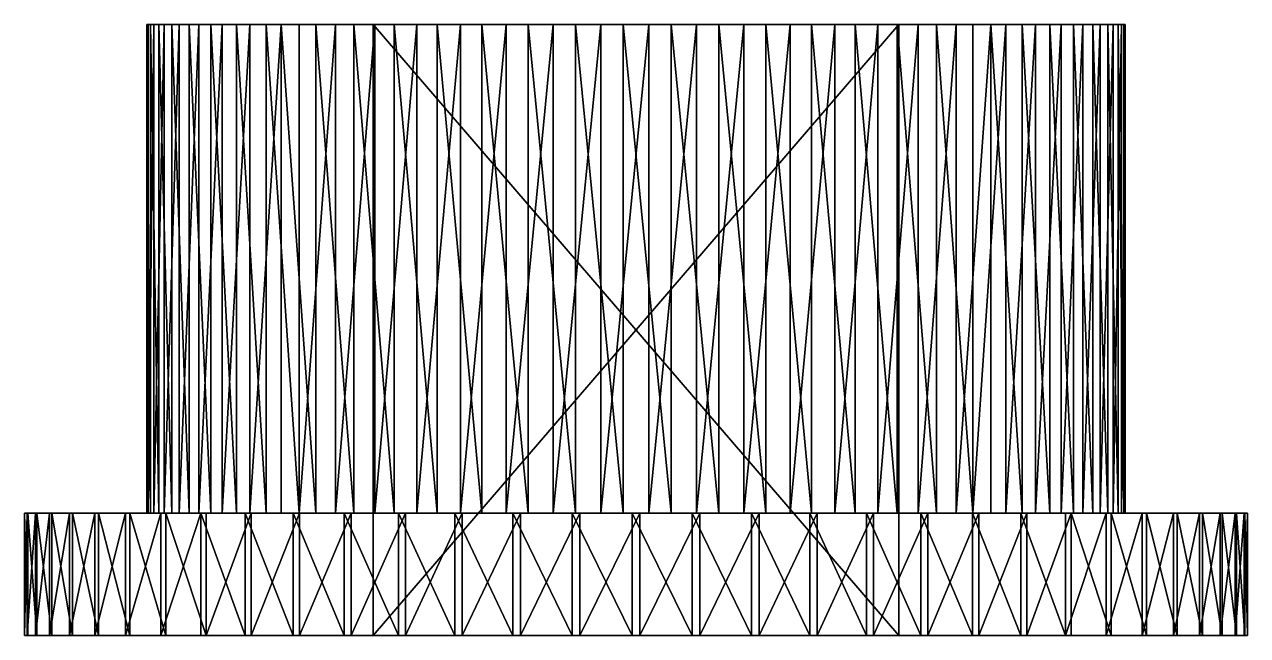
# Model space of a CAD drawing. Header units: inches. Extents: x 62 to 1153, y 3 to 780.
# Drawn here: x 246.05 to 256.05, y 127.57 to 132.57 of the extents above; entities that cross this region are included whole.
import ezdxf

# ---------------------------------------------------------------- set-up
doc = ezdxf.new("R2010")
doc.units = ezdxf.units.IN
doc.header["$MEASUREMENT"] = 0
doc.layers.add('ConstLine', color=6, linetype='Continuous')

msp = doc.modelspace()

# ---------------------------------------------------------------- linework, layer by layer
at = {"layer": 'ConstLine'}
for points in [[(247.064, 132.5696, -0.2882), (247.0549, 128.5696, 0.1042), (247.0549, 132.5696, 0.1042)], [(247.0549, 128.5696, 0.1042), (247.064, 132.5696, -0.2882), (247.064, 128.5696, -0.2882)], [(247.0549, 132.5696, 0.1042), (247.0844, 128.5696, 0.4956), (247.0844, 132.5696, 0.4956)], [(247.0844, 128.5696, 0.4956), (247.0549, 132.5696, 0.1042), (247.0549, 128.5696, 0.1042)], [(247.0844, 132.5696, 0.4956), (247.064, 132.5696, -0.2882), (247.0549, 132.5696, 0.1042)], [(247.1115, 132.5696, -0.6779), (247.064, 128.5696, -0.2882), (247.064, 132.5696, -0.2882)], [(247.064, 128.5696, -0.2882), (247.1115, 132.5696, -0.6779), (247.1115, 128.5696, -0.6779)], [(247.064, 132.5696, -0.2882), (247.0844, 132.5696, 0.4956), (247.1115, 132.5696, -0.6779)], [(247.0844, 132.5696, 0.4956), (247.1521, 128.5696, 0.8823), (247.1521, 132.5696, 0.8823)], [(247.1521, 128.5696, 0.8823), (247.0844, 132.5696, 0.4956), (247.0844, 128.5696, 0.4956)], [(247.1115, 132.5696, -0.6779), (247.0844, 132.5696, 0.4956), (247.1521, 132.5696, 0.8823)], [(247.1115, 132.5696, -0.6779), (247.1521, 132.5696, 0.8823), (247.1969, 132.5696, -1.061)], [(247.1969, 132.5696, -1.061), (247.1115, 128.5696, -0.6779), (247.1115, 132.5696, -0.6779)], [(247.1115, 128.5696, -0.6779), (247.1969, 132.5696, -1.061), (247.1969, 128.5696, -1.061)], [(247.1521, 132.5696, 0.8823), (247.2574, 128.5696, 1.2605), (247.2574, 132.5696, 1.2605)], [(247.2574, 128.5696, 1.2605), (247.1521, 132.5696, 0.8823), (247.1521, 128.5696, 0.8823)], [(247.1969, 132.5696, -1.061), (247.1521, 132.5696, 0.8823), (247.2574, 132.5696, 1.2605)], [(247.3194, 132.5696, -1.4339), (247.1969, 128.5696, -1.061), (247.1969, 132.5696, -1.061)], [(247.1969, 128.5696, -1.061), (247.3194, 132.5696, -1.4339), (247.3194, 128.5696, -1.4339)], [(247.1969, 132.5696, -1.061), (247.2574, 132.5696, 1.2605), (247.3194, 132.5696, -1.4339)], [(247.2574, 132.5696, 1.2605), (247.3992, 128.5696, 1.6265), (247.3992, 132.5696, 1.6265)], [(247.3992, 128.5696, 1.6265), (247.2574, 132.5696, 1.2605), (247.2574, 128.5696, 1.2605)], [(247.3194, 132.5696, -1.4339), (247.2574, 132.5696, 1.2605), (247.3992, 132.5696, 1.6265)], [(247.3194, 132.5696, -1.4339), (247.3992, 132.5696, 1.6265), (247.478, 132.5696, -1.793)], [(247.478, 132.5696, -1.793), (247.3194, 128.5696, -1.4339), (247.3194, 132.5696, -1.4339)], [(247.3194, 128.5696, -1.4339), (247.478, 132.5696, -1.793), (247.478, 128.5696, -1.793)], [(247.478, 132.5696, -1.793), (247.3992, 132.5696, 1.6265), (247.5762, 132.5696, 1.9768)], [(247.3992, 132.5696, 1.6265), (247.5762, 128.5696, 1.9768), (247.5762, 132.5696, 1.9768)], [(247.5762, 128.5696, 1.9768), (247.3992, 132.5696, 1.6265), (247.3992, 128.5696, 1.6265)], [(247.6709, 132.5696, -2.1349), (247.478, 128.5696, -1.793), (247.478, 132.5696, -1.793)], [(247.478, 128.5696, -1.793), (247.6709, 132.5696, -2.1349), (247.6709, 128.5696, -2.1349)], [(247.478, 132.5696, -1.793), (247.5762, 132.5696, 1.9768), (247.6709, 132.5696, -2.1349)], [(247.6709, 132.5696, -2.1349), (247.5762, 132.5696, 1.9768), (247.7867, 132.5696, 2.3082)], [(247.5762, 132.5696, 1.9768), (247.7867, 128.5696, 2.3082), (247.7867, 132.5696, 2.3082)], [(247.7867, 128.5696, 2.3082), (247.5762, 132.5696, 1.9768), (247.5762, 128.5696, 1.9768)], [(247.8965, 132.5696, -2.4562), (247.6709, 128.5696, -2.1349), (247.6709, 132.5696, -2.1349)], [(247.6709, 128.5696, -2.1349), (247.8965, 132.5696, -2.4562), (247.8965, 128.5696, -2.4562)], [(247.6709, 132.5696, -2.1349), (247.7867, 132.5696, 2.3082), (247.8965, 132.5696, -2.4562)], [(247.7867, 132.5696, 2.3082), (248.0287, 128.5696, 2.6173), (248.0287, 132.5696, 2.6173)], [(248.0287, 128.5696, 2.6173), (247.7867, 132.5696, 2.3082), (247.7867, 128.5696, 2.3082)], [(247.8965, 132.5696, -2.4562), (247.7867, 132.5696, 2.3082), (248.0287, 132.5696, 2.6173)], [(248.1524, 132.5696, -2.7538), (247.8965, 128.5696, -2.4562), (247.8965, 132.5696, -2.4562)], [(247.8965, 128.5696, -2.4562), (248.1524, 132.5696, -2.7538), (248.1524, 128.5696, -2.7538)], [(247.8965, 132.5696, -2.4562), (248.0287, 132.5696, 2.6173), (248.1524, 132.5696, -2.7538)], [(248.0287, 132.5696, 2.6173), (248.2998, 128.5696, 2.9012), (248.2998, 132.5696, 2.9012)], [(248.2998, 128.5696, 2.9012), (248.0287, 132.5696, 2.6173), (248.0287, 128.5696, 2.6173)], [(248.1524, 132.5696, -2.7538), (248.0287, 132.5696, 2.6173), (248.2998, 132.5696, 2.9012)], [(248.1524, 132.5696, -2.7538), (248.4363, 128.5696, -3.0249), (248.1524, 128.5696, -2.7538)], [(248.4363, 128.5696, -3.0249), (248.1524, 132.5696, -2.7538), (248.4363, 132.5696, -3.0249)], [(248.1524, 132.5696, -2.7538), (248.2998, 132.5696, 2.9012), (248.4363, 132.5696, -3.0249)], [(248.4363, 132.5696, -3.0249), (248.2998, 132.5696, 2.9012), (248.5974, 132.5696, 3.1571)], [(248.5974, 132.5696, 3.1571), (248.2998, 128.5696, 2.9012), (248.5974, 128.5696, 3.1571)], [(248.2998, 128.5696, 2.9012), (248.5974, 132.5696, 3.1571), (248.2998, 132.5696, 2.9012)], [(248.4363, 132.5696, -3.0249), (248.7454, 128.5696, -3.2669), (248.4363, 128.5696, -3.0249)], [(248.7454, 128.5696, -3.2669), (248.4363, 132.5696, -3.0249), (248.7454, 132.5696, -3.2669)], [(248.4363, 132.5696, -3.0249), (248.5974, 132.5696, 3.1571), (248.7454, 132.5696, -3.2669)], [(248.7454, 132.5696, -3.2669), (248.5974, 132.5696, 3.1571), (248.9187, 132.5696, 3.3826)], [(248.9187, 132.5696, 3.3826), (248.5974, 128.5696, 3.1571), (248.9187, 128.5696, 3.3826)], [(248.5974, 128.5696, 3.1571), (248.9187, 132.5696, 3.3826), (248.5974, 132.5696, 3.1571)], [(248.7454, 132.5696, -3.2669), (249.0767, 128.5696, -3.4774), (248.7454, 128.5696, -3.2669)], [(249.0767, 128.5696, -3.4774), (248.7454, 132.5696, -3.2669), (249.0767, 132.5696, -3.4774)], [(248.7454, 132.5696, -3.2669), (248.9187, 132.5696, 3.3826), (248.9036, 132.5696, 2.15)], [(248.7454, 132.5696, -3.2669), (248.9036, 132.5696, -2.15), (249.0767, 132.5696, -3.4774)], [(248.9036, 132.5696, -2.15), (248.7454, 132.5696, -3.2669), (248.9036, 132.5696, 2.15)], [(253.2036, 132.5696, -2.15), (248.9036, 127.5696, -2.15), (253.2036, 127.5696, -2.15)], [(248.9036, 127.5696, -2.15), (253.2036, 132.5696, -2.15), (248.9036, 132.5696, -2.15)], [(248.9036, 132.5696, 2.15), (253.2036, 127.5696, 2.15), (248.9036, 127.5696, 2.15)], [(253.2036, 127.5696, 2.15), (248.9036, 132.5696, 2.15), (253.2036, 132.5696, 2.15)], [(248.9036, 127.5696, -2.15), (248.9036, 132.5696, 2.15), (248.9036, 127.5696, 2.15)], [(248.9036, 132.5696, 2.15), (248.9036, 127.5696, -2.15), (248.9036, 132.5696, -2.15)], [(248.9036, 132.5696, 2.15), (248.9187, 132.5696, 3.3826), (253.2036, 132.5696, 2.15)], [(249.0767, 132.5696, -3.4774), (248.9036, 132.5696, -2.15), (253.2036, 132.5696, -2.15)], [(249.2605, 132.5696, 3.5756), (248.9187, 128.5696, 3.3826), (249.2605, 128.5696, 3.5756)], [(248.9187, 128.5696, 3.3826), (249.2605, 132.5696, 3.5756), (248.9187, 132.5696, 3.3826)], [(253.2036, 132.5696, 2.15), (248.9187, 132.5696, 3.3826), (249.2605, 132.5696, 3.5756)], [(249.0767, 132.5696, -3.4774), (249.4271, 128.5696, -3.6544), (249.0767, 128.5696, -3.4774)], [(249.4271, 128.5696, -3.6544), (249.0767, 132.5696, -3.4774), (249.4271, 132.5696, -3.6544)], [(249.0767, 132.5696, -3.4774), (253.2036, 132.5696, -2.15), (249.4271, 132.5696, -3.6544)], [(249.6196, 132.5696, 3.7341), (249.2605, 128.5696, 3.5756), (249.6196, 128.5696, 3.7341)], [(249.2605, 128.5696, 3.5756), (249.6196, 132.5696, 3.7341), (249.2605, 132.5696, 3.5756)], [(253.2036, 132.5696, 2.15), (249.2605, 132.5696, 3.5756), (249.6196, 132.5696, 3.7341)], [(249.4271, 132.5696, -3.6544), (253.2036, 132.5696, -2.15), (249.7931, 132.5696, -3.7962)], [(249.4271, 132.5696, -3.6544), (249.7931, 128.5696, -3.7962), (249.4271, 128.5696, -3.6544)], [(249.7931, 128.5696, -3.7962), (249.4271, 132.5696, -3.6544), (249.7931, 132.5696, -3.7962)], [(253.2036, 132.5696, 2.15), (249.6196, 132.5696, 3.7341), (249.9926, 132.5696, 3.8567)], [(249.9926, 132.5696, 3.8567), (249.6196, 128.5696, 3.7341), (249.9926, 128.5696, 3.8567)], [(249.6196, 128.5696, 3.7341), (249.9926, 132.5696, 3.8567), (249.6196, 132.5696, 3.7341)], [(249.7931, 132.5696, -3.7962), (250.1713, 128.5696, -3.9015), (249.7931, 128.5696, -3.7962)], [(250.1713, 128.5696, -3.9015), (249.7931, 132.5696, -3.7962), (250.1713, 132.5696, -3.9015)], [(249.7931, 132.5696, -3.7962), (253.2036, 132.5696, -2.15), (250.1713, 132.5696, -3.9015)], [(250.3757, 132.5696, 3.9421), (249.9926, 128.5696, 3.8567), (250.3757, 128.5696, 3.9421)], [(249.9926, 128.5696, 3.8567), (250.3757, 132.5696, 3.9421), (249.9926, 132.5696, 3.8567)], [(253.2036, 132.5696, 2.15), (249.9926, 132.5696, 3.8567), (250.3757, 132.5696, 3.9421)], [(250.1713, 132.5696, -3.9015), (250.558, 128.5696, -3.9692), (250.1713, 128.5696, -3.9015)], [(250.558, 128.5696, -3.9692), (250.1713, 132.5696, -3.9015), (250.558, 132.5696, -3.9692)], [(250.1713, 132.5696, -3.9015), (253.2036, 132.5696, -2.15), (250.558, 132.5696, -3.9692)], [(253.2036, 132.5696, 2.15), (250.3757, 132.5696, 3.9421), (250.7654, 132.5696, 3.9896)], [(250.7654, 132.5696, 3.9896), (250.3757, 128.5696, 3.9421), (250.7654, 128.5696, 3.9896)], [(250.3757, 128.5696, 3.9421), (250.7654, 132.5696, 3.9896), (250.3757, 132.5696, 3.9421)], [(250.558, 132.5696, -3.9692), (253.2036, 132.5696, -2.15), (250.9494, 132.5696, -3.9986)], [(250.558, 132.5696, -3.9692), (250.9494, 128.5696, -3.9986), (250.558, 128.5696, -3.9692)], [(250.9494, 128.5696, -3.9986), (250.558, 132.5696, -3.9692), (250.9494, 132.5696, -3.9986)], [(253.2036, 132.5696, 2.15), (250.7654, 132.5696, 3.9896), (251.1578, 132.5696, 3.9986)], [(251.1578, 132.5696, 3.9986), (250.7654, 128.5696, 3.9896), (251.1578, 128.5696, 3.9986)], [(250.7654, 128.5696, 3.9896), (251.1578, 132.5696, 3.9986), (250.7654, 132.5696, 3.9896)], [(250.9494, 132.5696, -3.9986), (251.3418, 128.5696, -3.9896), (250.9494, 128.5696, -3.9986)], [(251.3418, 128.5696, -3.9896), (250.9494, 132.5696, -3.9986), (251.3418, 132.5696, -3.9896)], [(250.9494, 132.5696, -3.9986), (253.2036, 132.5696, -2.15), (251.3418, 132.5696, -3.9896)], [(253.2036, 132.5696, 2.15), (251.1578, 132.5696, 3.9986), (251.5492, 132.5696, 3.9692)], [(251.5492, 132.5696, 3.9692), (251.1578, 128.5696, 3.9986), (251.5492, 128.5696, 3.9692)], [(251.1578, 128.5696, 3.9986), (251.5492, 132.5696, 3.9692), (251.1578, 132.5696, 3.9986)], [(251.3418, 132.5696, -3.9896), (251.7315, 128.5696, -3.9421), (251.3418, 128.5696, -3.9896)], [(251.7315, 128.5696, -3.9421), (251.3418, 132.5696, -3.9896), (251.7315, 132.5696, -3.9421)], [(251.3418, 132.5696, -3.9896), (253.2036, 132.5696, -2.15), (251.7315, 132.5696, -3.9421)], [(253.2036, 132.5696, 2.15), (251.5492, 132.5696, 3.9692), (251.9359, 132.5696, 3.9015)], [(251.9359, 132.5696, 3.9015), (251.5492, 128.5696, 3.9692), (251.9359, 128.5696, 3.9015)], [(251.5492, 128.5696, 3.9692), (251.9359, 132.5696, 3.9015), (251.5492, 132.5696, 3.9692)], [(251.7315, 132.5696, -3.9421), (253.2036, 132.5696, -2.15), (252.1146, 132.5696, -3.8567)], [(251.7315, 132.5696, -3.9421), (252.1146, 128.5696, -3.8567), (251.7315, 128.5696, -3.9421)], [(252.1146, 128.5696, -3.8567), (251.7315, 132.5696, -3.9421), (252.1146, 132.5696, -3.8567)], [(253.2036, 132.5696, 2.15), (251.9359, 132.5696, 3.9015), (252.3141, 132.5696, 3.7962)], [(252.3141, 132.5696, 3.7962), (251.9359, 128.5696, 3.9015), (252.3141, 128.5696, 3.7962)], [(251.9359, 128.5696, 3.9015), (252.3141, 132.5696, 3.7962), (251.9359, 132.5696, 3.9015)], [(252.1146, 132.5696, -3.8567), (252.4875, 128.5696, -3.7341), (252.1146, 128.5696, -3.8567)], [(252.4875, 128.5696, -3.7341), (252.1146, 132.5696, -3.8567), (252.4875, 132.5696, -3.7341)], [(252.1146, 132.5696, -3.8567), (253.2036, 132.5696, -2.15), (252.4875, 132.5696, -3.7341)], [(252.6801, 132.5696, 3.6544), (252.3141, 128.5696, 3.7962), (252.6801, 128.5696, 3.6544)], [(252.3141, 128.5696, 3.7962), (252.6801, 132.5696, 3.6544), (252.3141, 132.5696, 3.7962)], [(253.2036, 132.5696, 2.15), (252.3141, 132.5696, 3.7962), (252.6801, 132.5696, 3.6544)], [(252.4875, 132.5696, -3.7341), (252.8466, 128.5696, -3.5756), (252.4875, 128.5696, -3.7341)], [(252.8466, 128.5696, -3.5756), (252.4875, 132.5696, -3.7341), (252.8466, 132.5696, -3.5756)], [(252.4875, 132.5696, -3.7341), (253.2036, 132.5696, -2.15), (252.8466, 132.5696, -3.5756)], [(253.0304, 132.5696, 3.4774), (252.6801, 128.5696, 3.6544), (253.0304, 128.5696, 3.4774)], [(252.6801, 128.5696, 3.6544), (253.0304, 132.5696, 3.4774), (252.6801, 132.5696, 3.6544)], [(253.2036, 132.5696, 2.15), (252.6801, 132.5696, 3.6544), (253.0304, 132.5696, 3.4774)], [(252.8466, 132.5696, -3.5756), (253.1885, 128.5696, -3.3826), (252.8466, 128.5696, -3.5756)], [(253.1885, 128.5696, -3.3826), (252.8466, 132.5696, -3.5756), (253.1885, 132.5696, -3.3826)], [(252.8466, 132.5696, -3.5756), (253.2036, 132.5696, -2.15), (253.1885, 132.5696, -3.3826)], [(253.3618, 132.5696, 3.2669), (253.0304, 128.5696, 3.4774), (253.3618, 128.5696, 3.2669)], [(253.0304, 128.5696, 3.4774), (253.3618, 132.5696, 3.2669), (253.0304, 132.5696, 3.4774)], [(253.2036, 132.5696, 2.15), (253.0304, 132.5696, 3.4774), (253.3618, 132.5696, 3.2669)], [(253.1885, 132.5696, -3.3826), (253.5098, 128.5696, -3.1571), (253.1885, 128.5696, -3.3826)], [(253.5098, 128.5696, -3.1571), (253.1885, 132.5696, -3.3826), (253.5098, 132.5696, -3.1571)], [(253.1885, 132.5696, -3.3826), (253.2036, 132.5696, -2.15), (253.5098, 132.5696, -3.1571)], [(253.2036, 132.5696, 2.15), (253.3618, 132.5696, 3.2669), (253.2036, 132.5696, -2.15)], [(253.5098, 132.5696, -3.1571), (253.2036, 132.5696, -2.15), (253.3618, 132.5696, 3.2669)], [(253.2036, 132.5696, -2.15), (253.2036, 127.5696, 2.15), (253.2036, 132.5696, 2.15)], [(253.2036, 127.5696, 2.15), (253.2036, 132.5696, -2.15), (253.2036, 127.5696, -2.15)], [(253.6709, 132.5696, 3.0249), (253.3618, 128.5696, 3.2669), (253.6709, 128.5696, 3.0249)], [(253.3618, 128.5696, 3.2669), (253.6709, 132.5696, 3.0249), (253.3618, 132.5696, 3.2669)], [(253.5098, 132.5696, -3.1571), (253.3618, 132.5696, 3.2669), (253.6709, 132.5696, 3.0249)], [(253.5098, 132.5696, -3.1571), (253.8074, 128.5696, -2.9012), (253.5098, 128.5696, -3.1571)], [(253.8074, 128.5696, -2.9012), (253.5098, 132.5696, -3.1571), (253.8074, 132.5696, -2.9012)], [(253.5098, 132.5696, -3.1571), (253.6709, 132.5696, 3.0249), (253.8074, 132.5696, -2.9012)], [(253.9547, 132.5696, 2.7538), (253.6709, 128.5696, 3.0249), (253.9547, 128.5696, 2.7538)], [(253.6709, 128.5696, 3.0249), (253.9547, 132.5696, 2.7538), (253.6709, 132.5696, 3.0249)], [(253.8074, 132.5696, -2.9012), (253.6709, 132.5696, 3.0249), (253.9547, 132.5696, 2.7538)], [(253.8074, 132.5696, -2.9012), (253.9547, 132.5696, 2.7538), (254.0785, 132.5696, -2.6173)], [(253.8074, 128.5696, -2.9012), (254.0785, 132.5696, -2.6173), (254.0785, 128.5696, -2.6173)], [(254.0785, 132.5696, -2.6173), (253.8074, 128.5696, -2.9012), (253.8074, 132.5696, -2.9012)], [(254.2107, 128.5696, 2.4562), (253.9547, 132.5696, 2.7538), (253.9547, 128.5696, 2.7538)], [(253.9547, 132.5696, 2.7538), (254.2107, 128.5696, 2.4562), (254.2107, 132.5696, 2.4562)], [(254.0785, 132.5696, -2.6173), (253.9547, 132.5696, 2.7538), (254.2107, 132.5696, 2.4562)], [(254.0785, 128.5696, -2.6173), (254.3204, 132.5696, -2.3082), (254.3204, 128.5696, -2.3082)], [(254.3204, 132.5696, -2.3082), (254.0785, 128.5696, -2.6173), (254.0785, 132.5696, -2.6173)], [(254.0785, 132.5696, -2.6173), (254.2107, 132.5696, 2.4562), (254.3204, 132.5696, -2.3082)], [(254.4362, 128.5696, 2.1349), (254.2107, 132.5696, 2.4562), (254.2107, 128.5696, 2.4562)], [(254.2107, 132.5696, 2.4562), (254.4362, 128.5696, 2.1349), (254.4362, 132.5696, 2.1349)], [(254.3204, 132.5696, -2.3082), (254.2107, 132.5696, 2.4562), (254.4362, 132.5696, 2.1349)], [(254.3204, 128.5696, -2.3082), (254.531, 132.5696, -1.9768), (254.531, 128.5696, -1.9768)], [(254.531, 132.5696, -1.9768), (254.3204, 128.5696, -2.3082), (254.3204, 132.5696, -2.3082)], [(254.3204, 132.5696, -2.3082), (254.4362, 132.5696, 2.1349), (254.531, 132.5696, -1.9768)], [(254.6292, 128.5696, 1.793), (254.4362, 132.5696, 2.1349), (254.4362, 128.5696, 2.1349)], [(254.4362, 132.5696, 2.1349), (254.6292, 128.5696, 1.793), (254.6292, 132.5696, 1.793)], [(254.531, 132.5696, -1.9768), (254.4362, 132.5696, 2.1349), (254.6292, 132.5696, 1.793)], [(254.531, 128.5696, -1.9768), (254.708, 132.5696, -1.6265), (254.708, 128.5696, -1.6265)], [(254.708, 132.5696, -1.6265), (254.531, 128.5696, -1.9768), (254.531, 132.5696, -1.9768)], [(254.531, 132.5696, -1.9768), (254.6292, 132.5696, 1.793), (254.708, 132.5696, -1.6265)], [(254.7877, 128.5696, 1.4339), (254.6292, 132.5696, 1.793), (254.6292, 128.5696, 1.793)], [(254.6292, 132.5696, 1.793), (254.7877, 128.5696, 1.4339), (254.7877, 132.5696, 1.4339)], [(254.708, 132.5696, -1.6265), (254.6292, 132.5696, 1.793), (254.7877, 132.5696, 1.4339)], [(254.708, 128.5696, -1.6265), (254.8498, 132.5696, -1.2605), (254.8498, 128.5696, -1.2605)], [(254.8498, 132.5696, -1.2605), (254.708, 128.5696, -1.6265), (254.708, 132.5696, -1.6265)], [(254.708, 132.5696, -1.6265), (254.7877, 132.5696, 1.4339), (254.8498, 132.5696, -1.2605)], [(254.9103, 128.5696, 1.061), (254.7877, 132.5696, 1.4339), (254.7877, 128.5696, 1.4339)], [(254.7877, 132.5696, 1.4339), (254.9103, 128.5696, 1.061), (254.9103, 132.5696, 1.061)], [(254.8498, 132.5696, -1.2605), (254.7877, 132.5696, 1.4339), (254.9103, 132.5696, 1.061)], [(254.8498, 128.5696, -1.2605), (254.9551, 132.5696, -0.8823), (254.9551, 128.5696, -0.8823)], [(254.9551, 132.5696, -0.8823), (254.8498, 128.5696, -1.2605), (254.8498, 132.5696, -1.2605)], [(254.8498, 132.5696, -1.2605), (254.9103, 132.5696, 1.061), (254.9551, 132.5696, -0.8823)], [(254.9957, 128.5696, 0.6779), (254.9103, 132.5696, 1.061), (254.9103, 128.5696, 1.061)], [(254.9103, 132.5696, 1.061), (254.9957, 128.5696, 0.6779), (254.9957, 132.5696, 0.6779)], [(254.9551, 132.5696, -0.8823), (254.9103, 132.5696, 1.061), (254.9957, 132.5696, 0.6779)], [(254.9551, 128.5696, -0.8823), (255.0228, 132.5696, -0.4956), (255.0228, 128.5696, -0.4956)], [(255.0228, 132.5696, -0.4956), (254.9551, 128.5696, -0.8823), (254.9551, 132.5696, -0.8823)], [(254.9551, 132.5696, -0.8823), (254.9957, 132.5696, 0.6779), (255.0228, 132.5696, -0.4956)], [(255.0228, 132.5696, -0.4956), (254.9957, 132.5696, 0.6779), (255.0432, 132.5696, 0.2882)], [(255.0432, 128.5696, 0.2882), (254.9957, 132.5696, 0.6779), (254.9957, 128.5696, 0.6779)], [(254.9957, 132.5696, 0.6779), (255.0432, 128.5696, 0.2882), (255.0432, 132.5696, 0.2882)], [(255.0228, 128.5696, -0.4956), (255.0522, 132.5696, -0.1042), (255.0522, 128.5696, -0.1042)], [(255.0522, 132.5696, -0.1042), (255.0228, 128.5696, -0.4956), (255.0228, 132.5696, -0.4956)], [(255.0228, 132.5696, -0.4956), (255.0432, 132.5696, 0.2882), (255.0522, 132.5696, -0.1042)], [(255.0522, 128.5696, -0.1042), (255.0432, 132.5696, 0.2882), (255.0432, 128.5696, 0.2882)], [(255.0432, 132.5696, 0.2882), (255.0522, 128.5696, -0.1042), (255.0522, 132.5696, -0.1042)], [(246.0746, 128.5696, -0.4584), (246.0537, 127.5696, 0.0319), (246.0537, 128.5696, 0.0319)], [(246.0537, 127.5696, 0.0319), (246.0746, 128.5696, -0.4584), (246.0746, 127.5696, -0.4584)], [(246.0537, 128.5696, 0.0319), (246.0809, 127.5696, 0.5218), (246.0809, 128.5696, 0.5218)], [(246.0809, 127.5696, 0.5218), (246.0537, 128.5696, 0.0319), (246.0537, 127.5696, 0.0319)], [(246.0809, 128.5696, 0.5218), (246.0746, 128.5696, -0.4584), (246.0537, 128.5696, 0.0319)], [(246.1435, 128.5696, -0.9442), (246.0746, 127.5696, -0.4584), (246.0746, 128.5696, -0.4584)], [(246.0746, 127.5696, -0.4584), (246.1435, 128.5696, -0.9442), (246.1435, 127.5696, -0.9442)], [(246.0746, 128.5696, -0.4584), (246.0809, 128.5696, 0.5218), (246.1435, 128.5696, -0.9442)], [(246.0809, 128.5696, 0.5218), (246.156, 127.5696, 1.0067), (246.156, 128.5696, 1.0067)], [(246.156, 127.5696, 1.0067), (246.0809, 128.5696, 0.5218), (246.0809, 127.5696, 0.5218)], [(246.1435, 128.5696, -0.9442), (246.0809, 128.5696, 0.5218), (246.156, 128.5696, 1.0067)], [(246.2597, 128.5696, -1.4209), (246.1435, 127.5696, -0.9442), (246.1435, 128.5696, -0.9442)], [(246.1435, 127.5696, -0.9442), (246.2597, 128.5696, -1.4209), (246.2597, 127.5696, -1.4209)], [(246.1435, 128.5696, -0.9442), (246.156, 128.5696, 1.0067), (246.2597, 128.5696, -1.4209)], [(246.156, 128.5696, 1.0067), (246.2782, 127.5696, 1.4819), (246.2782, 128.5696, 1.4819)], [(246.2782, 127.5696, 1.4819), (246.156, 128.5696, 1.0067), (246.156, 127.5696, 1.0067)], [(246.2597, 128.5696, -1.4209), (246.156, 128.5696, 1.0067), (246.2782, 128.5696, 1.4819)], [(246.4221, 128.5696, -1.884), (246.2597, 127.5696, -1.4209), (246.2597, 128.5696, -1.4209)], [(246.2597, 127.5696, -1.4209), (246.4221, 128.5696, -1.884), (246.4221, 127.5696, -1.884)], [(246.2597, 128.5696, -1.4209), (246.2782, 128.5696, 1.4819), (246.4221, 128.5696, -1.884)], [(246.2782, 128.5696, 1.4819), (246.4465, 127.5696, 1.9428), (246.4465, 128.5696, 1.9428)], [(246.4465, 127.5696, 1.9428), (246.2782, 128.5696, 1.4819), (246.2782, 127.5696, 1.4819)], [(246.4221, 128.5696, -1.884), (246.2782, 128.5696, 1.4819), (246.4465, 128.5696, 1.9428)], [(246.6291, 128.5696, -2.3288), (246.4221, 127.5696, -1.884), (246.4221, 128.5696, -1.884)], [(246.4221, 127.5696, -1.884), (246.6291, 128.5696, -2.3288), (246.6291, 127.5696, -2.3288)], [(246.4221, 128.5696, -1.884), (246.4465, 128.5696, 1.9428), (246.6291, 128.5696, -2.3288)], [(246.4465, 128.5696, 1.9428), (246.6591, 127.5696, 2.385), (246.6591, 128.5696, 2.385)], [(246.6591, 127.5696, 2.385), (246.4465, 128.5696, 1.9428), (246.4465, 127.5696, 1.9428)], [(246.6291, 128.5696, -2.3288), (246.4465, 128.5696, 1.9428), (246.6591, 128.5696, 2.385)], [(246.8786, 128.5696, -2.7513), (246.6291, 127.5696, -2.3288), (246.6291, 128.5696, -2.3288)], [(246.6291, 127.5696, -2.3288), (246.8786, 128.5696, -2.7513), (246.8786, 127.5696, -2.7513)], [(246.6291, 128.5696, -2.3288), (246.6591, 128.5696, 2.385), (246.8786, 128.5696, -2.7513)], [(246.6591, 128.5696, 2.385), (246.914, 127.5696, 2.8043), (246.914, 128.5696, 2.8043)], [(246.914, 127.5696, 2.8043), (246.6591, 128.5696, 2.385), (246.6591, 127.5696, 2.385)], [(246.8786, 128.5696, -2.7513), (246.6591, 128.5696, 2.385), (246.914, 128.5696, 2.8043)], [(247.1684, 128.5696, -3.1473), (246.8786, 127.5696, -2.7513), (246.8786, 128.5696, -2.7513)], [(246.8786, 127.5696, -2.7513), (247.1684, 128.5696, -3.1473), (247.1684, 127.5696, -3.1473)], [(246.8786, 128.5696, -2.7513), (246.914, 128.5696, 2.8043), (247.1684, 128.5696, -3.1473)], [(246.914, 128.5696, 2.8043), (247.2088, 127.5696, 3.1965), (247.2088, 128.5696, 3.1965)], [(247.2088, 127.5696, 3.1965), (246.914, 128.5696, 2.8043), (246.914, 127.5696, 2.8043)], [(247.2088, 128.5696, 3.1965), (247.0549, 128.5696, 0.1042), (246.914, 128.5696, 2.8043)], [(247.1684, 128.5696, -3.1473), (246.914, 128.5696, 2.8043), (247.064, 128.5696, -0.2882)], [(247.064, 128.5696, -0.2882), (246.914, 128.5696, 2.8043), (247.0549, 128.5696, 0.1042)], [(247.0549, 128.5696, 0.1042), (247.2088, 128.5696, 3.1965), (247.0844, 128.5696, 0.4956)], [(247.1684, 128.5696, -3.1473), (247.064, 128.5696, -0.2882), (247.1115, 128.5696, -0.6779)], [(247.0844, 128.5696, 0.4956), (247.2088, 128.5696, 3.1965), (247.1521, 128.5696, 0.8823)], [(247.1684, 128.5696, -3.1473), (247.1115, 128.5696, -0.6779), (247.1969, 128.5696, -1.061)], [(247.1521, 128.5696, 0.8823), (247.2088, 128.5696, 3.1965), (247.2574, 128.5696, 1.2605)], [(247.4956, 128.5696, -3.5129), (247.1684, 127.5696, -3.1473), (247.1684, 128.5696, -3.1473)], [(247.1684, 127.5696, -3.1473), (247.4956, 128.5696, -3.5129), (247.4956, 127.5696, -3.5129)], [(247.1684, 128.5696, -3.1473), (247.1969, 128.5696, -1.061), (247.4956, 128.5696, -3.5129)], [(247.4956, 128.5696, -3.5129), (247.1969, 128.5696, -1.061), (247.3194, 128.5696, -1.4339)], [(247.2088, 128.5696, 3.1965), (247.5406, 127.5696, 3.558), (247.5406, 128.5696, 3.558)], [(247.5406, 127.5696, 3.558), (247.2088, 128.5696, 3.1965), (247.2088, 127.5696, 3.1965)], [(247.2574, 128.5696, 1.2605), (247.2088, 128.5696, 3.1965), (247.5406, 128.5696, 3.558)], [(247.2574, 128.5696, 1.2605), (247.5406, 128.5696, 3.558), (247.3992, 128.5696, 1.6265)], [(247.4956, 128.5696, -3.5129), (247.3194, 128.5696, -1.4339), (247.478, 128.5696, -1.793)], [(247.3992, 128.5696, 1.6265), (247.5406, 128.5696, 3.558), (247.5762, 128.5696, 1.9768)], [(247.4956, 128.5696, -3.5129), (247.478, 128.5696, -1.793), (247.6709, 128.5696, -2.1349)], [(247.4956, 128.5696, -3.5129), (247.6709, 128.5696, -2.1349), (247.8571, 128.5696, -3.8448)], [(247.4956, 128.5696, -3.5129), (247.8571, 127.5696, -3.8448), (247.4956, 127.5696, -3.5129)], [(247.8571, 127.5696, -3.8448), (247.4956, 128.5696, -3.5129), (247.8571, 128.5696, -3.8448)], [(247.9063, 128.5696, 3.8852), (247.5406, 127.5696, 3.558), (247.9063, 127.5696, 3.8852)], [(247.5406, 127.5696, 3.558), (247.9063, 128.5696, 3.8852), (247.5406, 128.5696, 3.558)], [(247.5762, 128.5696, 1.9768), (247.5406, 128.5696, 3.558), (247.9063, 128.5696, 3.8852)], [(247.5762, 128.5696, 1.9768), (247.9063, 128.5696, 3.8852), (247.7867, 128.5696, 2.3082)], [(247.8571, 128.5696, -3.8448), (247.6709, 128.5696, -2.1349), (247.8965, 128.5696, -2.4562)], [(247.7867, 128.5696, 2.3082), (247.9063, 128.5696, 3.8852), (248.0287, 128.5696, 2.6173)], [(247.8571, 128.5696, -3.8448), (247.8965, 128.5696, -2.4562), (248.2493, 128.5696, -4.1396)], [(247.8571, 128.5696, -3.8448), (248.2493, 127.5696, -4.1396), (247.8571, 127.5696, -3.8448)], [(248.2493, 127.5696, -4.1396), (247.8571, 128.5696, -3.8448), (248.2493, 128.5696, -4.1396)], [(248.2493, 128.5696, -4.1396), (247.8965, 128.5696, -2.4562), (248.1524, 128.5696, -2.7538)], [(248.3023, 128.5696, 4.175), (247.9063, 127.5696, 3.8852), (248.3023, 127.5696, 4.175)], [(247.9063, 127.5696, 3.8852), (248.3023, 128.5696, 4.175), (247.9063, 128.5696, 3.8852)], [(248.0287, 128.5696, 2.6173), (247.9063, 128.5696, 3.8852), (248.3023, 128.5696, 4.175)], [(248.0287, 128.5696, 2.6173), (248.3023, 128.5696, 4.175), (248.2998, 128.5696, 2.9012)], [(248.2493, 128.5696, -4.1396), (248.1524, 128.5696, -2.7538), (248.4363, 128.5696, -3.0249)], [(248.2493, 128.5696, -4.1396), (248.4363, 128.5696, -3.0249), (248.6686, 128.5696, -4.3945)], [(248.2493, 128.5696, -4.1396), (248.6686, 127.5696, -4.3945), (248.2493, 127.5696, -4.1396)], [(248.6686, 127.5696, -4.3945), (248.2493, 128.5696, -4.1396), (248.6686, 128.5696, -4.3945)], [(248.2998, 128.5696, 2.9012), (248.3023, 128.5696, 4.175), (248.5974, 128.5696, 3.1571)], [(248.7247, 128.5696, 4.4245), (248.3023, 127.5696, 4.175), (248.7247, 127.5696, 4.4245)], [(248.3023, 127.5696, 4.175), (248.7247, 128.5696, 4.4245), (248.3023, 128.5696, 4.175)], [(248.5974, 128.5696, 3.1571), (248.3023, 128.5696, 4.175), (248.7247, 128.5696, 4.4245)], [(248.6686, 128.5696, -4.3945), (248.4363, 128.5696, -3.0249), (248.7454, 128.5696, -3.2669)], [(248.5974, 128.5696, 3.1571), (248.7247, 128.5696, 4.4245), (248.9187, 128.5696, 3.3826)], [(248.6686, 128.5696, -4.3945), (248.7454, 128.5696, -3.2669), (249.1108, 128.5696, -4.6071)], [(248.6686, 128.5696, -4.3945), (249.1108, 127.5696, -4.6071), (248.6686, 127.5696, -4.3945)], [(249.1108, 127.5696, -4.6071), (248.6686, 128.5696, -4.3945), (249.1108, 128.5696, -4.6071)], [(249.1696, 128.5696, 4.6315), (248.7247, 127.5696, 4.4245), (249.1696, 127.5696, 4.6315)], [(248.7247, 127.5696, 4.4245), (249.1696, 128.5696, 4.6315), (248.7247, 128.5696, 4.4245)], [(248.9187, 128.5696, 3.3826), (248.7247, 128.5696, 4.4245), (249.1696, 128.5696, 4.6315)], [(249.1108, 128.5696, -4.6071), (248.7454, 128.5696, -3.2669), (249.0767, 128.5696, -3.4774)], [(248.9187, 128.5696, 3.3826), (249.1696, 128.5696, 4.6315), (249.2605, 128.5696, 3.5756)], [(249.1108, 128.5696, -4.6071), (249.0767, 128.5696, -3.4774), (249.4271, 128.5696, -3.6544)], [(249.1108, 128.5696, -4.6071), (249.4271, 128.5696, -3.6544), (249.5717, 128.5696, -4.7754)], [(249.1108, 128.5696, -4.6071), (249.5717, 127.5696, -4.7754), (249.1108, 127.5696, -4.6071)], [(249.5717, 127.5696, -4.7754), (249.1108, 128.5696, -4.6071), (249.5717, 128.5696, -4.7754)], [(249.6327, 128.5696, 4.7939), (249.1696, 127.5696, 4.6315), (249.6327, 127.5696, 4.7939)], [(249.1696, 127.5696, 4.6315), (249.6327, 128.5696, 4.7939), (249.1696, 128.5696, 4.6315)], [(249.2605, 128.5696, 3.5756), (249.1696, 128.5696, 4.6315), (249.6327, 128.5696, 4.7939)], [(249.2605, 128.5696, 3.5756), (249.6327, 128.5696, 4.7939), (249.6196, 128.5696, 3.7341)], [(249.5717, 128.5696, -4.7754), (249.4271, 128.5696, -3.6544), (249.7931, 128.5696, -3.7962)], [(249.5717, 128.5696, -4.7754), (250.0469, 127.5696, -4.8976), (249.5717, 127.5696, -4.7754)], [(250.0469, 127.5696, -4.8976), (249.5717, 128.5696, -4.7754), (250.0469, 128.5696, -4.8976)], [(249.5717, 128.5696, -4.7754), (249.7931, 128.5696, -3.7962), (250.0469, 128.5696, -4.8976)], [(249.6196, 128.5696, 3.7341), (249.6327, 128.5696, 4.7939), (249.9926, 128.5696, 3.8567)], [(250.1094, 128.5696, 4.91), (249.6327, 127.5696, 4.7939), (250.1094, 127.5696, 4.91)], [(249.6327, 127.5696, 4.7939), (250.1094, 128.5696, 4.91), (249.6327, 128.5696, 4.7939)], [(249.9926, 128.5696, 3.8567), (249.6327, 128.5696, 4.7939), (250.1094, 128.5696, 4.91)], [(250.0469, 128.5696, -4.8976), (249.7931, 128.5696, -3.7962), (250.1713, 128.5696, -3.9015)], [(249.9926, 128.5696, 3.8567), (250.1094, 128.5696, 4.91), (250.3757, 128.5696, 3.9421)], [(250.0469, 128.5696, -4.8976), (250.5318, 127.5696, -4.9727), (250.0469, 127.5696, -4.8976)], [(250.5318, 127.5696, -4.9727), (250.0469, 128.5696, -4.8976), (250.5318, 128.5696, -4.9727)], [(250.0469, 128.5696, -4.8976), (250.1713, 128.5696, -3.9015), (250.5318, 128.5696, -4.9727)], [(250.5952, 128.5696, 4.9789), (250.1094, 127.5696, 4.91), (250.5952, 127.5696, 4.9789)], [(250.1094, 127.5696, 4.91), (250.5952, 128.5696, 4.9789), (250.1094, 128.5696, 4.91)], [(250.3757, 128.5696, 3.9421), (250.1094, 128.5696, 4.91), (250.5952, 128.5696, 4.9789)], [(250.5318, 128.5696, -4.9727), (250.1713, 128.5696, -3.9015), (250.558, 128.5696, -3.9692)], [(250.3757, 128.5696, 3.9421), (250.5952, 128.5696, 4.9789), (250.7654, 128.5696, 3.9896)], [(250.5318, 128.5696, -4.9727), (251.0217, 127.5696, -4.9999), (250.5318, 127.5696, -4.9727)], [(251.0217, 127.5696, -4.9999), (250.5318, 128.5696, -4.9727), (251.0217, 128.5696, -4.9999)], [(250.5318, 128.5696, -4.9727), (250.558, 128.5696, -3.9692), (251.0217, 128.5696, -4.9999)], [(251.0217, 128.5696, -4.9999), (250.558, 128.5696, -3.9692), (250.9494, 128.5696, -3.9986)], [(251.0854, 128.5696, 4.9999), (250.5952, 127.5696, 4.9789), (251.0854, 127.5696, 4.9999)], [(250.5952, 127.5696, 4.9789), (251.0854, 128.5696, 4.9999), (250.5952, 128.5696, 4.9789)], [(250.7654, 128.5696, 3.9896), (250.5952, 128.5696, 4.9789), (251.0854, 128.5696, 4.9999)], [(250.7654, 128.5696, 3.9896), (251.0854, 128.5696, 4.9999), (251.1578, 128.5696, 3.9986)], [(251.0217, 128.5696, -4.9999), (250.9494, 128.5696, -3.9986), (251.3418, 128.5696, -3.9896)], [(251.0217, 128.5696, -4.9999), (251.512, 127.5696, -4.9789), (251.0217, 127.5696, -4.9999)], [(251.512, 127.5696, -4.9789), (251.0217, 128.5696, -4.9999), (251.512, 128.5696, -4.9789)], [(251.0217, 128.5696, -4.9999), (251.3418, 128.5696, -3.9896), (251.512, 128.5696, -4.9789)], [(251.5754, 128.5696, 4.9727), (251.0854, 127.5696, 4.9999), (251.5754, 127.5696, 4.9727)], [(251.0854, 127.5696, 4.9999), (251.5754, 128.5696, 4.9727), (251.0854, 128.5696, 4.9999)], [(251.1578, 128.5696, 3.9986), (251.0854, 128.5696, 4.9999), (251.5754, 128.5696, 4.9727)], [(251.1578, 128.5696, 3.9986), (251.5754, 128.5696, 4.9727), (251.5492, 128.5696, 3.9692)], [(251.512, 128.5696, -4.9789), (251.3418, 128.5696, -3.9896), (251.7315, 128.5696, -3.9421)], [(251.512, 128.5696, -4.9789), (251.9978, 127.5696, -4.91), (251.512, 127.5696, -4.9789)], [(251.9978, 127.5696, -4.91), (251.512, 128.5696, -4.9789), (251.9978, 128.5696, -4.91)], [(251.512, 128.5696, -4.9789), (251.7315, 128.5696, -3.9421), (251.9978, 128.5696, -4.91)], [(251.5492, 128.5696, 3.9692), (251.5754, 128.5696, 4.9727), (251.9359, 128.5696, 3.9015)], [(252.0603, 128.5696, 4.8976), (251.5754, 127.5696, 4.9727), (252.0603, 127.5696, 4.8976)], [(251.5754, 127.5696, 4.9727), (252.0603, 128.5696, 4.8976), (251.5754, 128.5696, 4.9727)], [(251.9359, 128.5696, 3.9015), (251.5754, 128.5696, 4.9727), (252.0603, 128.5696, 4.8976)], [(251.9978, 128.5696, -4.91), (251.7315, 128.5696, -3.9421), (252.1146, 128.5696, -3.8567)], [(251.9359, 128.5696, 3.9015), (252.0603, 128.5696, 4.8976), (252.3141, 128.5696, 3.7962)], [(251.9978, 128.5696, -4.91), (252.4745, 127.5696, -4.7939), (251.9978, 127.5696, -4.91)], [(252.4745, 127.5696, -4.7939), (251.9978, 128.5696, -4.91), (252.4745, 128.5696, -4.7939)], [(251.9978, 128.5696, -4.91), (252.1146, 128.5696, -3.8567), (252.4745, 128.5696, -4.7939)], [(252.5355, 128.5696, 4.7754), (252.0603, 127.5696, 4.8976), (252.5355, 127.5696, 4.7754)], [(252.0603, 127.5696, 4.8976), (252.5355, 128.5696, 4.7754), (252.0603, 128.5696, 4.8976)], [(252.3141, 128.5696, 3.7962), (252.0603, 128.5696, 4.8976), (252.5355, 128.5696, 4.7754)], [(252.4745, 128.5696, -4.7939), (252.1146, 128.5696, -3.8567), (252.4875, 128.5696, -3.7341)], [(252.3141, 128.5696, 3.7962), (252.5355, 128.5696, 4.7754), (252.6801, 128.5696, 3.6544)], [(252.4745, 128.5696, -4.7939), (252.9375, 127.5696, -4.6315), (252.4745, 127.5696, -4.7939)], [(252.9375, 127.5696, -4.6315), (252.4745, 128.5696, -4.7939), (252.9375, 128.5696, -4.6315)], [(252.4745, 128.5696, -4.7939), (252.4875, 128.5696, -3.7341), (252.9375, 128.5696, -4.6315)], [(252.9375, 128.5696, -4.6315), (252.4875, 128.5696, -3.7341), (252.8466, 128.5696, -3.5756)], [(252.9964, 128.5696, 4.6071), (252.5355, 127.5696, 4.7754), (252.9964, 127.5696, 4.6071)], [(252.5355, 127.5696, 4.7754), (252.9964, 128.5696, 4.6071), (252.5355, 128.5696, 4.7754)], [(252.6801, 128.5696, 3.6544), (252.5355, 128.5696, 4.7754), (252.9964, 128.5696, 4.6071)], [(252.6801, 128.5696, 3.6544), (252.9964, 128.5696, 4.6071), (253.0304, 128.5696, 3.4774)], [(252.9375, 128.5696, -4.6315), (252.8466, 128.5696, -3.5756), (253.1885, 128.5696, -3.3826)], [(252.9375, 128.5696, -4.6315), (253.3824, 127.5696, -4.4245), (252.9375, 127.5696, -4.6315)], [(253.3824, 127.5696, -4.4245), (252.9375, 128.5696, -4.6315), (253.3824, 128.5696, -4.4245)], [(252.9375, 128.5696, -4.6315), (253.1885, 128.5696, -3.3826), (253.3824, 128.5696, -4.4245)], [(253.4386, 128.5696, 4.3945), (252.9964, 127.5696, 4.6071), (253.4386, 127.5696, 4.3945)], [(252.9964, 127.5696, 4.6071), (253.4386, 128.5696, 4.3945), (252.9964, 128.5696, 4.6071)], [(253.0304, 128.5696, 3.4774), (252.9964, 128.5696, 4.6071), (253.4386, 128.5696, 4.3945)], [(253.0304, 128.5696, 3.4774), (253.4386, 128.5696, 4.3945), (253.3618, 128.5696, 3.2669)], [(253.3824, 128.5696, -4.4245), (253.1885, 128.5696, -3.3826), (253.5098, 128.5696, -3.1571)], [(253.3618, 128.5696, 3.2669), (253.4386, 128.5696, 4.3945), (253.6709, 128.5696, 3.0249)], [(253.3824, 128.5696, -4.4245), (253.8049, 127.5696, -4.175), (253.3824, 127.5696, -4.4245)], [(253.8049, 127.5696, -4.175), (253.3824, 128.5696, -4.4245), (253.8049, 128.5696, -4.175)], [(253.3824, 128.5696, -4.4245), (253.5098, 128.5696, -3.1571), (253.8049, 128.5696, -4.175)], [(253.8579, 128.5696, 4.1396), (253.4386, 127.5696, 4.3945), (253.8579, 127.5696, 4.1396)], [(253.4386, 127.5696, 4.3945), (253.8579, 128.5696, 4.1396), (253.4386, 128.5696, 4.3945)], [(253.6709, 128.5696, 3.0249), (253.4386, 128.5696, 4.3945), (253.8579, 128.5696, 4.1396)], [(253.8049, 128.5696, -4.175), (253.5098, 128.5696, -3.1571), (253.8074, 128.5696, -2.9012)], [(253.6709, 128.5696, 3.0249), (253.8579, 128.5696, 4.1396), (253.9547, 128.5696, 2.7538)], [(253.8049, 128.5696, -4.175), (254.2009, 127.5696, -3.8852), (253.8049, 127.5696, -4.175)], [(254.2009, 127.5696, -3.8852), (253.8049, 128.5696, -4.175), (254.2009, 128.5696, -3.8852)], [(253.8049, 128.5696, -4.175), (253.8074, 128.5696, -2.9012), (254.2009, 128.5696, -3.8852)], [(254.2009, 128.5696, -3.8852), (253.8074, 128.5696, -2.9012), (254.0785, 128.5696, -2.6173)], [(254.2501, 128.5696, 3.8448), (253.8579, 127.5696, 4.1396), (254.2501, 127.5696, 3.8448)], [(253.8579, 127.5696, 4.1396), (254.2501, 128.5696, 3.8448), (253.8579, 128.5696, 4.1396)], [(253.9547, 128.5696, 2.7538), (253.8579, 128.5696, 4.1396), (254.2501, 128.5696, 3.8448)], [(253.9547, 128.5696, 2.7538), (254.2501, 128.5696, 3.8448), (254.2107, 128.5696, 2.4562)], [(254.2009, 128.5696, -3.8852), (254.0785, 128.5696, -2.6173), (254.3204, 128.5696, -2.3082)], [(254.2009, 128.5696, -3.8852), (254.5665, 127.5696, -3.558), (254.2009, 127.5696, -3.8852)], [(254.5665, 127.5696, -3.558), (254.2009, 128.5696, -3.8852), (254.5665, 128.5696, -3.558)], [(254.2009, 128.5696, -3.8852), (254.3204, 128.5696, -2.3082), (254.5665, 128.5696, -3.558)], [(254.2107, 128.5696, 2.4562), (254.2501, 128.5696, 3.8448), (254.4362, 128.5696, 2.1349)], [(254.6116, 128.5696, 3.5129), (254.2501, 127.5696, 3.8448), (254.6116, 127.5696, 3.5129)], [(254.2501, 127.5696, 3.8448), (254.6116, 128.5696, 3.5129), (254.2501, 128.5696, 3.8448)], [(254.4362, 128.5696, 2.1349), (254.2501, 128.5696, 3.8448), (254.6116, 128.5696, 3.5129)], [(254.5665, 128.5696, -3.558), (254.3204, 128.5696, -2.3082), (254.531, 128.5696, -1.9768)], [(254.4362, 128.5696, 2.1349), (254.6116, 128.5696, 3.5129), (254.6292, 128.5696, 1.793)], [(254.5665, 128.5696, -3.558), (254.531, 128.5696, -1.9768), (254.708, 128.5696, -1.6265)], [(254.5665, 127.5696, -3.558), (254.8984, 128.5696, -3.1965), (254.8984, 127.5696, -3.1965)], [(254.8984, 128.5696, -3.1965), (254.5665, 127.5696, -3.558), (254.5665, 128.5696, -3.558)], [(254.5665, 128.5696, -3.558), (254.708, 128.5696, -1.6265), (254.8984, 128.5696, -3.1965)], [(254.9388, 127.5696, 3.1473), (254.6116, 128.5696, 3.5129), (254.6116, 127.5696, 3.5129)], [(254.6116, 128.5696, 3.5129), (254.9388, 127.5696, 3.1473), (254.9388, 128.5696, 3.1473)], [(254.6292, 128.5696, 1.793), (254.6116, 128.5696, 3.5129), (254.9388, 128.5696, 3.1473)], [(254.6292, 128.5696, 1.793), (254.9388, 128.5696, 3.1473), (254.7877, 128.5696, 1.4339)], [(254.8984, 128.5696, -3.1965), (254.708, 128.5696, -1.6265), (254.8498, 128.5696, -1.2605)], [(254.7877, 128.5696, 1.4339), (254.9388, 128.5696, 3.1473), (254.9103, 128.5696, 1.061)], [(254.8984, 128.5696, -3.1965), (254.8498, 128.5696, -1.2605), (254.9551, 128.5696, -0.8823)], [(254.8984, 127.5696, -3.1965), (255.1932, 128.5696, -2.8043), (255.1932, 127.5696, -2.8043)], [(255.1932, 128.5696, -2.8043), (254.8984, 127.5696, -3.1965), (254.8984, 128.5696, -3.1965)], [(254.8984, 128.5696, -3.1965), (254.9551, 128.5696, -0.8823), (255.1932, 128.5696, -2.8043)], [(254.9103, 128.5696, 1.061), (254.9388, 128.5696, 3.1473), (254.9957, 128.5696, 0.6779)], [(255.2285, 127.5696, 2.7513), (254.9388, 128.5696, 3.1473), (254.9388, 127.5696, 3.1473)], [(254.9388, 128.5696, 3.1473), (255.2285, 127.5696, 2.7513), (255.2285, 128.5696, 2.7513)], [(254.9957, 128.5696, 0.6779), (254.9388, 128.5696, 3.1473), (255.2285, 128.5696, 2.7513)], [(255.1932, 128.5696, -2.8043), (254.9551, 128.5696, -0.8823), (255.0228, 128.5696, -0.4956)], [(254.9957, 128.5696, 0.6779), (255.2285, 128.5696, 2.7513), (255.0432, 128.5696, 0.2882)], [(255.1932, 128.5696, -2.8043), (255.0228, 128.5696, -0.4956), (255.0522, 128.5696, -0.1042)], [(255.0432, 128.5696, 0.2882), (255.2285, 128.5696, 2.7513), (255.0522, 128.5696, -0.1042)], [(255.0522, 128.5696, -0.1042), (255.2285, 128.5696, 2.7513), (255.1932, 128.5696, -2.8043)], [(255.1932, 127.5696, -2.8043), (255.4481, 128.5696, -2.385), (255.4481, 127.5696, -2.385)], [(255.4481, 128.5696, -2.385), (255.1932, 127.5696, -2.8043), (255.1932, 128.5696, -2.8043)], [(255.1932, 128.5696, -2.8043), (255.2285, 128.5696, 2.7513), (255.4481, 128.5696, -2.385)], [(255.4781, 127.5696, 2.3288), (255.2285, 128.5696, 2.7513), (255.2285, 127.5696, 2.7513)], [(255.2285, 128.5696, 2.7513), (255.4781, 127.5696, 2.3288), (255.4781, 128.5696, 2.3288)], [(255.4481, 128.5696, -2.385), (255.2285, 128.5696, 2.7513), (255.4781, 128.5696, 2.3288)], [(255.4481, 127.5696, -2.385), (255.6607, 128.5696, -1.9428), (255.6607, 127.5696, -1.9428)], [(255.6607, 128.5696, -1.9428), (255.4481, 127.5696, -2.385), (255.4481, 128.5696, -2.385)], [(255.4481, 128.5696, -2.385), (255.4781, 128.5696, 2.3288), (255.6607, 128.5696, -1.9428)], [(255.6851, 127.5696, 1.884), (255.4781, 128.5696, 2.3288), (255.4781, 127.5696, 2.3288)], [(255.4781, 128.5696, 2.3288), (255.6851, 127.5696, 1.884), (255.6851, 128.5696, 1.884)], [(255.6607, 128.5696, -1.9428), (255.4781, 128.5696, 2.3288), (255.6851, 128.5696, 1.884)], [(255.6607, 127.5696, -1.9428), (255.8289, 128.5696, -1.4819), (255.8289, 127.5696, -1.4819)], [(255.8289, 128.5696, -1.4819), (255.6607, 127.5696, -1.9428), (255.6607, 128.5696, -1.9428)], [(255.6607, 128.5696, -1.9428), (255.6851, 128.5696, 1.884), (255.8289, 128.5696, -1.4819)], [(255.8474, 127.5696, 1.4209), (255.6851, 128.5696, 1.884), (255.6851, 127.5696, 1.884)], [(255.6851, 128.5696, 1.884), (255.8474, 127.5696, 1.4209), (255.8474, 128.5696, 1.4209)], [(255.8289, 128.5696, -1.4819), (255.6851, 128.5696, 1.884), (255.8474, 128.5696, 1.4209)], [(255.8289, 127.5696, -1.4819), (255.9512, 128.5696, -1.0067), (255.9512, 127.5696, -1.0067)], [(255.9512, 128.5696, -1.0067), (255.8289, 127.5696, -1.4819), (255.8289, 128.5696, -1.4819)], [(255.8289, 128.5696, -1.4819), (255.8474, 128.5696, 1.4209), (255.9512, 128.5696, -1.0067)], [(255.9636, 127.5696, 0.9442), (255.8474, 128.5696, 1.4209), (255.8474, 127.5696, 1.4209)], [(255.8474, 128.5696, 1.4209), (255.9636, 127.5696, 0.9442), (255.9636, 128.5696, 0.9442)], [(255.9512, 128.5696, -1.0067), (255.8474, 128.5696, 1.4209), (255.9636, 128.5696, 0.9442)], [(255.9512, 127.5696, -1.0067), (256.0263, 128.5696, -0.5218), (256.0263, 127.5696, -0.5218)], [(256.0263, 128.5696, -0.5218), (255.9512, 127.5696, -1.0067), (255.9512, 128.5696, -1.0067)], [(255.9512, 128.5696, -1.0067), (255.9636, 128.5696, 0.9442), (256.0263, 128.5696, -0.5218)], [(256.0325, 127.5696, 0.4584), (255.9636, 128.5696, 0.9442), (255.9636, 127.5696, 0.9442)], [(255.9636, 128.5696, 0.9442), (256.0325, 127.5696, 0.4584), (256.0325, 128.5696, 0.4584)], [(256.0263, 128.5696, -0.5218), (255.9636, 128.5696, 0.9442), (256.0325, 128.5696, 0.4584)], [(256.0263, 127.5696, -0.5218), (256.0535, 128.5696, -0.0319), (256.0535, 127.5696, -0.0319)], [(256.0535, 128.5696, -0.0319), (256.0263, 127.5696, -0.5218), (256.0263, 128.5696, -0.5218)], [(256.0263, 128.5696, -0.5218), (256.0325, 128.5696, 0.4584), (256.0535, 128.5696, -0.0319)], [(256.0535, 127.5696, -0.0319), (256.0325, 128.5696, 0.4584), (256.0325, 127.5696, 0.4584)], [(256.0325, 128.5696, 0.4584), (256.0535, 127.5696, -0.0319), (256.0535, 128.5696, -0.0319)], [(246.0746, 127.5696, -0.4584), (246.0809, 127.5696, 0.5218), (246.0537, 127.5696, 0.0319)], [(246.0809, 127.5696, 0.5218), (246.0746, 127.5696, -0.4584), (246.1435, 127.5696, -0.9442)], [(246.0809, 127.5696, 0.5218), (246.1435, 127.5696, -0.9442), (246.156, 127.5696, 1.0067)], [(246.156, 127.5696, 1.0067), (246.1435, 127.5696, -0.9442), (246.2597, 127.5696, -1.4209)], [(246.156, 127.5696, 1.0067), (246.2597, 127.5696, -1.4209), (246.2782, 127.5696, 1.4819)], [(246.2782, 127.5696, 1.4819), (246.2597, 127.5696, -1.4209), (246.4221, 127.5696, -1.884)], [(246.2782, 127.5696, 1.4819), (246.4221, 127.5696, -1.884), (246.4465, 127.5696, 1.9428)], [(246.4465, 127.5696, 1.9428), (246.4221, 127.5696, -1.884), (246.6291, 127.5696, -2.3288)], [(246.4465, 127.5696, 1.9428), (246.6291, 127.5696, -2.3288), (246.6591, 127.5696, 2.385)], [(246.6591, 127.5696, 2.385), (246.6291, 127.5696, -2.3288), (246.8786, 127.5696, -2.7513)], [(246.6591, 127.5696, 2.385), (246.8786, 127.5696, -2.7513), (246.914, 127.5696, 2.8043)], [(246.914, 127.5696, 2.8043), (246.8786, 127.5696, -2.7513), (247.1684, 127.5696, -3.1473)], [(246.914, 127.5696, 2.8043), (247.1684, 127.5696, -3.1473), (247.2088, 127.5696, 3.1965)], [(247.2088, 127.5696, 3.1965), (247.1684, 127.5696, -3.1473), (247.4956, 127.5696, -3.5129)], [(247.2088, 127.5696, 3.1965), (247.4956, 127.5696, -3.5129), (247.5406, 127.5696, 3.558)], [(247.5406, 127.5696, 3.558), (247.4956, 127.5696, -3.5129), (247.8571, 127.5696, -3.8448)], [(247.5406, 127.5696, 3.558), (247.8571, 127.5696, -3.8448), (247.9063, 127.5696, 3.8852)], [(247.9063, 127.5696, 3.8852), (247.8571, 127.5696, -3.8448), (248.2493, 127.5696, -4.1396)], [(247.9063, 127.5696, 3.8852), (248.2493, 127.5696, -4.1396), (248.3023, 127.5696, 4.175)], [(248.3023, 127.5696, 4.175), (248.2493, 127.5696, -4.1396), (248.6686, 127.5696, -4.3945)], [(248.3023, 127.5696, 4.175), (248.6686, 127.5696, -4.3945), (248.7247, 127.5696, 4.4245)], [(248.7247, 127.5696, 4.4245), (248.6686, 127.5696, -4.3945), (248.9036, 127.5696, -2.15)], [(248.9036, 127.5696, -2.15), (248.6686, 127.5696, -4.3945), (249.1108, 127.5696, -4.6071)], [(248.7247, 127.5696, 4.4245), (248.9036, 127.5696, 2.15), (249.1696, 127.5696, 4.6315)], [(248.9036, 127.5696, 2.15), (248.7247, 127.5696, 4.4245), (248.9036, 127.5696, -2.15)], [(248.9036, 127.5696, -2.15), (249.1108, 127.5696, -4.6071), (253.2036, 127.5696, -2.15)], [(249.1696, 127.5696, 4.6315), (248.9036, 127.5696, 2.15), (253.2036, 127.5696, 2.15)], [(253.2036, 127.5696, -2.15), (249.1108, 127.5696, -4.6071), (249.5717, 127.5696, -4.7754)], [(249.1696, 127.5696, 4.6315), (253.2036, 127.5696, 2.15), (249.6327, 127.5696, 4.7939)], [(253.2036, 127.5696, -2.15), (249.5717, 127.5696, -4.7754), (250.0469, 127.5696, -4.8976)], [(249.6327, 127.5696, 4.7939), (253.2036, 127.5696, 2.15), (250.1094, 127.5696, 4.91)], [(253.2036, 127.5696, -2.15), (250.0469, 127.5696, -4.8976), (250.5318, 127.5696, -4.9727)], [(250.1094, 127.5696, 4.91), (253.2036, 127.5696, 2.15), (250.5952, 127.5696, 4.9789)], [(253.2036, 127.5696, -2.15), (250.5318, 127.5696, -4.9727), (251.0217, 127.5696, -4.9999)], [(250.5952, 127.5696, 4.9789), (253.2036, 127.5696, 2.15), (251.0854, 127.5696, 4.9999)], [(253.2036, 127.5696, -2.15), (251.0217, 127.5696, -4.9999), (251.512, 127.5696, -4.9789)], [(251.0854, 127.5696, 4.9999), (253.2036, 127.5696, 2.15), (251.5754, 127.5696, 4.9727)], [(253.2036, 127.5696, -2.15), (251.512, 127.5696, -4.9789), (251.9978, 127.5696, -4.91)], [(251.5754, 127.5696, 4.9727), (253.2036, 127.5696, 2.15), (252.0603, 127.5696, 4.8976)], [(253.2036, 127.5696, -2.15), (251.9978, 127.5696, -4.91), (252.4745, 127.5696, -4.7939)], [(252.0603, 127.5696, 4.8976), (253.2036, 127.5696, 2.15), (252.5355, 127.5696, 4.7754)], [(253.2036, 127.5696, -2.15), (252.4745, 127.5696, -4.7939), (252.9375, 127.5696, -4.6315)], [(252.5355, 127.5696, 4.7754), (253.2036, 127.5696, 2.15), (252.9964, 127.5696, 4.6071)], [(253.2036, 127.5696, -2.15), (252.9375, 127.5696, -4.6315), (253.3824, 127.5696, -4.4245)], [(252.9964, 127.5696, 4.6071), (253.2036, 127.5696, 2.15), (253.4386, 127.5696, 4.3945)], [(253.2036, 127.5696, -2.15), (253.3824, 127.5696, -4.4245), (253.2036, 127.5696, 2.15)], [(253.4386, 127.5696, 4.3945), (253.2036, 127.5696, 2.15), (253.3824, 127.5696, -4.4245)], [(253.4386, 127.5696, 4.3945), (253.3824, 127.5696, -4.4245), (253.8049, 127.5696, -4.175)], [(253.4386, 127.5696, 4.3945), (253.8049, 127.5696, -4.175), (253.8579, 127.5696, 4.1396)], [(253.8579, 127.5696, 4.1396), (253.8049, 127.5696, -4.175), (254.2009, 127.5696, -3.8852)], [(253.8579, 127.5696, 4.1396), (254.2009, 127.5696, -3.8852), (254.2501, 127.5696, 3.8448)], [(254.2501, 127.5696, 3.8448), (254.2009, 127.5696, -3.8852), (254.5665, 127.5696, -3.558)], [(254.2501, 127.5696, 3.8448), (254.5665, 127.5696, -3.558), (254.6116, 127.5696, 3.5129)], [(254.6116, 127.5696, 3.5129), (254.5665, 127.5696, -3.558), (254.8984, 127.5696, -3.1965)], [(254.6116, 127.5696, 3.5129), (254.8984, 127.5696, -3.1965), (254.9388, 127.5696, 3.1473)], [(254.9388, 127.5696, 3.1473), (254.8984, 127.5696, -3.1965), (255.1932, 127.5696, -2.8043)], [(254.9388, 127.5696, 3.1473), (255.1932, 127.5696, -2.8043), (255.2285, 127.5696, 2.7513)], [(255.2285, 127.5696, 2.7513), (255.1932, 127.5696, -2.8043), (255.4481, 127.5696, -2.385)], [(255.2285, 127.5696, 2.7513), (255.4481, 127.5696, -2.385), (255.4781, 127.5696, 2.3288)], [(255.4781, 127.5696, 2.3288), (255.4481, 127.5696, -2.385), (255.6607, 127.5696, -1.9428)], [(255.4781, 127.5696, 2.3288), (255.6607, 127.5696, -1.9428), (255.6851, 127.5696, 1.884)], [(255.6851, 127.5696, 1.884), (255.6607, 127.5696, -1.9428), (255.8289, 127.5696, -1.4819)], [(255.6851, 127.5696, 1.884), (255.8289, 127.5696, -1.4819), (255.8474, 127.5696, 1.4209)], [(255.8474, 127.5696, 1.4209), (255.8289, 127.5696, -1.4819), (255.9512, 127.5696, -1.0067)], [(255.8474, 127.5696, 1.4209), (255.9512, 127.5696, -1.0067), (255.9636, 127.5696, 0.9442)], [(255.9636, 127.5696, 0.9442), (255.9512, 127.5696, -1.0067), (256.0263, 127.5696, -0.5218)], [(255.9636, 127.5696, 0.9442), (256.0263, 127.5696, -0.5218), (256.0325, 127.5696, 0.4584)], [(256.0325, 127.5696, 0.4584), (256.0263, 127.5696, -0.5218), (256.0535, 127.5696, -0.0319)]]:
    msp.add_3dface(points, dxfattribs=at)

doc.saveas('drawing.dxf')
